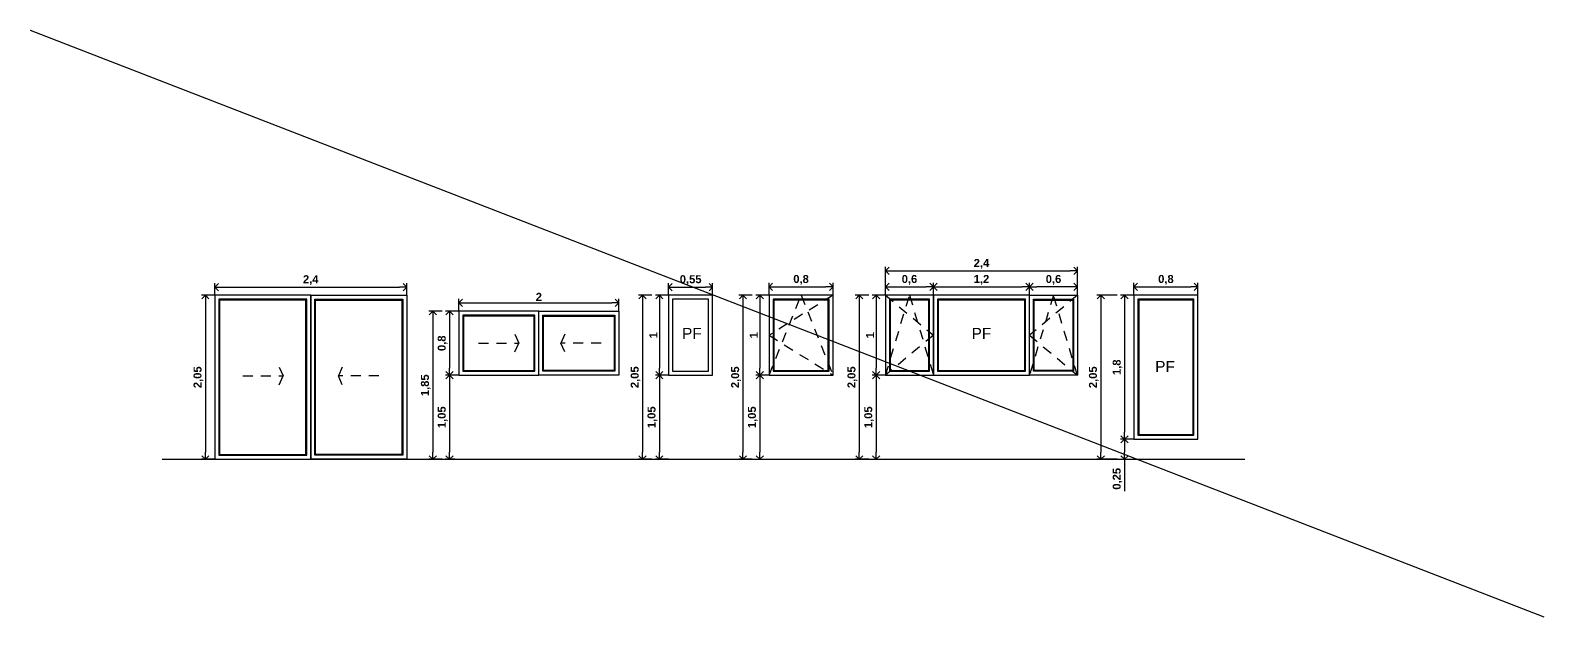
# Model space of a CAD drawing. Header units: millimetres. Extents: x 1416 to 3571, y 1446 to 1743.
# Drawn here: x 1522.26 to 1541.17, y 1464.09 to 1471.42 of the extents above; entities that cross this region are included whole.
import ezdxf
from ezdxf.enums import TextEntityAlignment as Align

# ---------------------------------------------------------------- set-up
doc = ezdxf.new("R2010")
doc.units = ezdxf.units.MM
doc.header["$PDMODE"] = 3
doc.linetypes.add('RAYITAS', pattern=[0.375, 0.25, -0.125])
doc.layers.add('01', color=50, linetype='Continuous', lineweight=30)
doc.layers.add('8.4-Cotas Techo', color=2, linetype='Continuous')
doc.styles.add('ARIAL', font='arial.ttf')
doc.styles.add('SANSSERIFBOLD', font='sasb____.pfb')
doc.dimstyles.new('cota de flecha 1en100', dxfattribs={"dimtxt": 0.18, "dimasz": 0.15, "dimexe": 0.15, "dimexo": 0, "dimgap": 0.025, "dimtad": 1, "dimtxsty": 'SANSSERIFBOLD', "dimblk": 'OPEN90', "dimcen": 0.3, "dimadec": 0, "dimazin": 0, "dimtfac": 1, "dimtmove": 0, "dimatfit": 3, "dimldrblk": 'OPEN90', "dimfxl": 1, "dimarcsym": 0})

# ---------------------------------------------------------------- blocks, each defined once
blk = doc.blocks.new('_Open90')
at = {"color": 0, "linetype": 'ByBlock', "lineweight": -2}
for p, q in [((0, 0), (-1, 0)), ((-0.5, 0.5), (0, 0)), ((0, 0), (-0.5, -0.5))]:
    blk.add_line(p, q, dxfattribs=at)
blk = doc.blocks.new('*D135')
at = {"layer": '8.4-Cotas Techo', "color": 0, "lineweight": -2}
for p, q in [((1531.49, 1468.112), (1531.49, 1468.267)), ((1531.58, 1468.217), (1532.2, 1468.217)), ((1532.29, 1468.112), (1532.29, 1468.267))]:
    blk.add_line(p, q, dxfattribs=at)
at = {"layer": 'Defpoints', "color": 0}
for p in [(1532.29, 1468.217), (1531.49, 1468.112), (1532.29, 1468.112)]:
    blk.add_point(p, dxfattribs=at)
at = {"layer": '8.4-Cotas Techo', "color": 0, "lineweight": -2, "xscale": 0.09, "yscale": 0.09, "zscale": 0.09, "rotation": 180}
blk.add_blockref('_Open90', (1531.49, 1468.217), dxfattribs=at)
at = {"layer": '8.4-Cotas Techo', "color": 0, "lineweight": -2, "xscale": 0.09, "yscale": 0.09, "zscale": 0.09}
blk.add_blockref('_Open90', (1532.29, 1468.217), dxfattribs=at)
at = {"layer": '8.4-Cotas Techo', "color": 0, "insert": (1531.89, 1468.304), "char_height": 0.1, "attachment_point": 5, "style": 'SANSSERIFBOLD'}
blk.add_mtext('0,8', dxfattribs=at)
blk = doc.blocks.new('*D136')
at = {"layer": '8.4-Cotas Techo', "color": 0, "lineweight": -2}
for p, q in [((1531.49, 1468.112), (1531.324, 1468.112)), ((1531.374, 1468.022), (1531.374, 1467.202)), ((1531.49, 1467.112), (1531.324, 1467.112))]:
    blk.add_line(p, q, dxfattribs=at)
at = {"layer": 'Defpoints', "color": 0}
for p in [(1531.49, 1468.112), (1531.374, 1467.112), (1531.49, 1467.112)]:
    blk.add_point(p, dxfattribs=at)
at = {"layer": '8.4-Cotas Techo', "color": 0, "lineweight": -2, "xscale": 0.09, "yscale": 0.09, "zscale": 0.09}
for p, rotation in [((1531.374, 1468.112), 90), ((1531.374, 1467.112), 270)]:
    blk.add_blockref('_Open90', p, dxfattribs=dict(at, rotation=rotation))
at = {"layer": '8.4-Cotas Techo', "color": 0, "insert": (1531.299, 1467.612), "char_height": 0.1, "attachment_point": 5, "rotation": 90, "style": 'SANSSERIFBOLD'}
blk.add_mtext('1', dxfattribs=at)
blk = doc.blocks.new('*D122')
at = {"layer": '8.4-Cotas Techo', "color": 0, "lineweight": -2}
for p, q in [((1531.49, 1467.112), (1531.324, 1467.112)), ((1531.374, 1467.022), (1531.374, 1466.152)), ((1531.24, 1466.062), (1531.424, 1466.062))]:
    blk.add_line(p, q, dxfattribs=at)
at = {"layer": 'Defpoints', "color": 0}
for p in [(1531.49, 1467.112), (1531.24, 1466.062), (1531.374, 1466.062)]:
    blk.add_point(p, dxfattribs=at)
at = {"layer": '8.4-Cotas Techo', "color": 0, "lineweight": -2, "xscale": 0.09, "yscale": 0.09, "zscale": 0.09}
for p, rotation in [((1531.374, 1467.112), 90), ((1531.374, 1466.062), 270)]:
    blk.add_blockref('_Open90', p, dxfattribs=dict(at, rotation=rotation))
at = {"layer": '8.4-Cotas Techo', "color": 0, "insert": (1531.287, 1466.587), "char_height": 0.1, "attachment_point": 5, "rotation": 90, "style": 'SANSSERIFBOLD'}
blk.add_mtext('1,05', dxfattribs=at)
blk = doc.blocks.new('*D137')
at = {"layer": '8.4-Cotas Techo', "color": 0, "lineweight": -2}
for p, q in [((1530.235, 1468.112), (1530.235, 1468.264)), ((1530.785, 1468.112), (1530.785, 1468.264)), ((1530.325, 1468.214), (1530.695, 1468.214))]:
    blk.add_line(p, q, dxfattribs=at)
at = {"layer": 'Defpoints', "color": 0}
for p in [(1530.235, 1468.112), (1530.785, 1468.214), (1530.785, 1468.112)]:
    blk.add_point(p, dxfattribs=at)
at = {"layer": '8.4-Cotas Techo', "color": 0, "lineweight": -2, "xscale": 0.09, "yscale": 0.09, "zscale": 0.09, "rotation": 180}
blk.add_blockref('_Open90', (1530.235, 1468.214), dxfattribs=at)
at = {"layer": '8.4-Cotas Techo', "color": 0, "lineweight": -2, "xscale": 0.09, "yscale": 0.09, "zscale": 0.09}
blk.add_blockref('_Open90', (1530.785, 1468.214), dxfattribs=at)
at = {"layer": '8.4-Cotas Techo', "color": 0, "insert": (1530.51, 1468.301), "char_height": 0.1, "attachment_point": 5, "style": 'SANSSERIFBOLD'}
blk.add_mtext('0,55', dxfattribs=at)
blk = doc.blocks.new('*D138')
at = {"layer": '8.4-Cotas Techo', "color": 0, "lineweight": -2}
for p, q in [((1530.235, 1468.112), (1530.069, 1468.112)), ((1530.119, 1468.022), (1530.119, 1467.202)), ((1530.235, 1467.112), (1530.069, 1467.112))]:
    blk.add_line(p, q, dxfattribs=at)
at = {"layer": 'Defpoints', "color": 0}
for p in [(1530.235, 1468.112), (1530.119, 1467.112), (1530.235, 1467.112)]:
    blk.add_point(p, dxfattribs=at)
at = {"layer": '8.4-Cotas Techo', "color": 0, "lineweight": -2, "xscale": 0.09, "yscale": 0.09, "zscale": 0.09}
for p, rotation in [((1530.119, 1468.112), 90), ((1530.119, 1467.112), 270)]:
    blk.add_blockref('_Open90', p, dxfattribs=dict(at, rotation=rotation))
at = {"layer": '8.4-Cotas Techo', "color": 0, "insert": (1530.044, 1467.612), "char_height": 0.1, "attachment_point": 5, "rotation": 90, "style": 'SANSSERIFBOLD'}
blk.add_mtext('1', dxfattribs=at)
blk = doc.blocks.new('*D123')
at = {"layer": '8.4-Cotas Techo', "color": 0, "lineweight": -2}
for p, q in [((1530.235, 1467.112), (1530.069, 1467.112)), ((1530.119, 1467.022), (1530.119, 1466.152)), ((1530.235, 1466.062), (1530.069, 1466.062))]:
    blk.add_line(p, q, dxfattribs=at)
at = {"layer": 'Defpoints', "color": 0}
for p in [(1530.235, 1467.112), (1530.119, 1466.062), (1530.235, 1466.062)]:
    blk.add_point(p, dxfattribs=at)
at = {"layer": '8.4-Cotas Techo', "color": 0, "lineweight": -2, "xscale": 0.09, "yscale": 0.09, "zscale": 0.09}
for p, rotation in [((1530.119, 1467.112), 90), ((1530.119, 1466.062), 270)]:
    blk.add_blockref('_Open90', p, dxfattribs=dict(at, rotation=rotation))
at = {"layer": '8.4-Cotas Techo', "color": 0, "insert": (1530.032, 1466.587), "char_height": 0.1, "attachment_point": 5, "rotation": 90, "style": 'SANSSERIFBOLD'}
blk.add_mtext('1,05', dxfattribs=at)
blk = doc.blocks.new('*D124')
at = {"layer": '8.4-Cotas Techo', "color": 0, "lineweight": -2}
for p, q in [((1524.562, 1468.112), (1524.562, 1468.264)), ((1526.962, 1468.112), (1526.962, 1468.264)), ((1524.652, 1468.214), (1526.872, 1468.214))]:
    blk.add_line(p, q, dxfattribs=at)
at = {"layer": 'Defpoints', "color": 0}
for p in [(1524.562, 1468.112), (1526.962, 1468.214), (1526.962, 1468.112)]:
    blk.add_point(p, dxfattribs=at)
at = {"layer": '8.4-Cotas Techo', "color": 0, "lineweight": -2, "xscale": 0.09, "yscale": 0.09, "zscale": 0.09, "rotation": 180}
blk.add_blockref('_Open90', (1524.562, 1468.214), dxfattribs=at)
at = {"layer": '8.4-Cotas Techo', "color": 0, "lineweight": -2, "xscale": 0.09, "yscale": 0.09, "zscale": 0.09}
blk.add_blockref('_Open90', (1526.962, 1468.214), dxfattribs=at)
at = {"layer": '8.4-Cotas Techo', "color": 0, "insert": (1525.762, 1468.301), "char_height": 0.1, "attachment_point": 5, "style": 'SANSSERIFBOLD'}
blk.add_mtext('2,4', dxfattribs=at)
blk = doc.blocks.new('*D139')
at = {"layer": '8.4-Cotas Techo', "color": 0, "lineweight": -2}
for p, q in [((1524.562, 1468.112), (1524.395, 1468.112)), ((1524.445, 1468.022), (1524.445, 1466.152)), ((1524.562, 1466.062), (1524.395, 1466.062))]:
    blk.add_line(p, q, dxfattribs=at)
at = {"layer": 'Defpoints', "color": 0}
for p in [(1524.562, 1468.112), (1524.445, 1466.062), (1524.562, 1466.062)]:
    blk.add_point(p, dxfattribs=at)
at = {"layer": '8.4-Cotas Techo', "color": 0, "lineweight": -2, "xscale": 0.09, "yscale": 0.09, "zscale": 0.09}
for p, rotation in [((1524.445, 1468.112), 90), ((1524.445, 1466.062), 270)]:
    blk.add_blockref('_Open90', p, dxfattribs=dict(at, rotation=rotation))
at = {"layer": '8.4-Cotas Techo', "color": 0, "insert": (1524.358, 1467.087), "char_height": 0.1, "attachment_point": 5, "rotation": 90, "style": 'SANSSERIFBOLD'}
blk.add_mtext('2,05', dxfattribs=at)
blk = doc.blocks.new('*D143')
at = {"layer": '8.4-Cotas Techo', "color": 0, "lineweight": -2}
for p, q in [((1527.613, 1467.912), (1527.613, 1468.067)), ((1529.613, 1467.912), (1529.613, 1468.067)), ((1527.703, 1468.017), (1529.523, 1468.017))]:
    blk.add_line(p, q, dxfattribs=at)
at = {"layer": 'Defpoints', "color": 0}
for p in [(1527.613, 1467.912), (1529.613, 1468.017), (1529.613, 1467.912)]:
    blk.add_point(p, dxfattribs=at)
at = {"layer": '8.4-Cotas Techo', "color": 0, "lineweight": -2, "xscale": 0.09, "yscale": 0.09, "zscale": 0.09, "rotation": 180}
blk.add_blockref('_Open90', (1527.613, 1468.017), dxfattribs=at)
at = {"layer": '8.4-Cotas Techo', "color": 0, "lineweight": -2, "xscale": 0.09, "yscale": 0.09, "zscale": 0.09}
blk.add_blockref('_Open90', (1529.613, 1468.017), dxfattribs=at)
at = {"layer": '8.4-Cotas Techo', "color": 0, "insert": (1528.613, 1468.092), "char_height": 0.1, "attachment_point": 5, "style": 'SANSSERIFBOLD'}
blk.add_mtext('2', dxfattribs=at)
blk = doc.blocks.new('*D144')
at = {"layer": '8.4-Cotas Techo', "color": 0, "lineweight": -2}
for p, q in [((1527.613, 1467.912), (1527.447, 1467.912)), ((1527.497, 1467.822), (1527.497, 1467.202)), ((1527.613, 1467.112), (1527.447, 1467.112))]:
    blk.add_line(p, q, dxfattribs=at)
at = {"layer": 'Defpoints', "color": 0}
for p in [(1527.613, 1467.912), (1527.497, 1467.112), (1527.613, 1467.112)]:
    blk.add_point(p, dxfattribs=at)
at = {"layer": '8.4-Cotas Techo', "color": 0, "lineweight": -2, "xscale": 0.09, "yscale": 0.09, "zscale": 0.09}
for p, rotation in [((1527.497, 1467.912), 90), ((1527.497, 1467.112), 270)]:
    blk.add_blockref('_Open90', p, dxfattribs=dict(at, rotation=rotation))
at = {"layer": '8.4-Cotas Techo', "color": 0, "insert": (1527.41, 1467.512), "char_height": 0.1, "attachment_point": 5, "rotation": 90, "style": 'SANSSERIFBOLD'}
blk.add_mtext('0,8', dxfattribs=at)
blk = doc.blocks.new('*D131')
at = {"layer": '8.4-Cotas Techo', "color": 0, "lineweight": -2}
for p, q in [((1527.613, 1467.112), (1527.447, 1467.112)), ((1527.497, 1467.022), (1527.497, 1466.152)), ((1527.563, 1466.062), (1527.447, 1466.062))]:
    blk.add_line(p, q, dxfattribs=at)
at = {"layer": 'Defpoints', "color": 0}
for p in [(1527.613, 1467.112), (1527.497, 1466.062), (1527.563, 1466.062)]:
    blk.add_point(p, dxfattribs=at)
at = {"layer": '8.4-Cotas Techo', "color": 0, "lineweight": -2, "xscale": 0.09, "yscale": 0.09, "zscale": 0.09}
for p, rotation in [((1527.497, 1467.112), 90), ((1527.497, 1466.062), 270)]:
    blk.add_blockref('_Open90', p, dxfattribs=dict(at, rotation=rotation))
at = {"layer": '8.4-Cotas Techo', "color": 0, "insert": (1527.41, 1466.587), "char_height": 0.1, "attachment_point": 5, "rotation": 90, "style": 'SANSSERIFBOLD'}
blk.add_mtext('1,05', dxfattribs=at)
blk = doc.blocks.new('*D129')
at = {"layer": '8.4-Cotas Techo', "color": 0, "lineweight": -2}
for p, q in [((1527.403, 1467.912), (1527.237, 1467.912)), ((1527.287, 1467.822), (1527.287, 1466.152)), ((1527.403, 1466.062), (1527.237, 1466.062))]:
    blk.add_line(p, q, dxfattribs=at)
at = {"layer": 'Defpoints', "color": 0}
for p in [(1527.403, 1467.912), (1527.287, 1466.062), (1527.403, 1466.062)]:
    blk.add_point(p, dxfattribs=at)
at = {"layer": '8.4-Cotas Techo', "color": 0, "lineweight": -2, "xscale": 0.09, "yscale": 0.09, "zscale": 0.09}
for p, rotation in [((1527.287, 1467.912), 90), ((1527.287, 1466.062), 270)]:
    blk.add_blockref('_Open90', p, dxfattribs=dict(at, rotation=rotation))
at = {"layer": '8.4-Cotas Techo', "color": 0, "insert": (1527.2, 1466.987), "char_height": 0.1, "attachment_point": 5, "rotation": 90, "style": 'SANSSERIFBOLD'}
blk.add_mtext('1,85', dxfattribs=at)
blk = doc.blocks.new('*D130')
at = {"layer": '8.4-Cotas Techo', "color": 0, "lineweight": -2}
for p, q in [((1530.025, 1468.112), (1529.859, 1468.112)), ((1529.909, 1468.022), (1529.909, 1466.152)), ((1530.025, 1466.062), (1529.859, 1466.062))]:
    blk.add_line(p, q, dxfattribs=at)
at = {"layer": 'Defpoints', "color": 0}
for p in [(1530.025, 1468.112), (1529.909, 1466.062), (1530.025, 1466.062)]:
    blk.add_point(p, dxfattribs=at)
at = {"layer": '8.4-Cotas Techo', "color": 0, "lineweight": -2, "xscale": 0.09, "yscale": 0.09, "zscale": 0.09}
for p, rotation in [((1529.909, 1468.112), 90), ((1529.909, 1466.062), 270)]:
    blk.add_blockref('_Open90', p, dxfattribs=dict(at, rotation=rotation))
at = {"layer": '8.4-Cotas Techo', "color": 0, "insert": (1529.822, 1467.087), "char_height": 0.1, "attachment_point": 5, "rotation": 90, "style": 'SANSSERIFBOLD'}
blk.add_mtext('2,05', dxfattribs=at)
blk = doc.blocks.new('*D126')
at = {"layer": '8.4-Cotas Techo', "color": 0, "lineweight": -2}
for p, q in [((1531.28, 1468.112), (1531.114, 1468.112)), ((1531.164, 1468.022), (1531.164, 1466.152)), ((1531.28, 1466.062), (1531.114, 1466.062))]:
    blk.add_line(p, q, dxfattribs=at)
at = {"layer": 'Defpoints', "color": 0}
for p in [(1531.28, 1468.112), (1531.164, 1466.062), (1531.28, 1466.062)]:
    blk.add_point(p, dxfattribs=at)
at = {"layer": '8.4-Cotas Techo', "color": 0, "lineweight": -2, "xscale": 0.09, "yscale": 0.09, "zscale": 0.09}
for p, rotation in [((1531.164, 1468.112), 90), ((1531.164, 1466.062), 270)]:
    blk.add_blockref('_Open90', p, dxfattribs=dict(at, rotation=rotation))
at = {"layer": '8.4-Cotas Techo', "color": 0, "insert": (1531.077, 1467.087), "char_height": 0.1, "attachment_point": 5, "rotation": 90, "style": 'SANSSERIFBOLD'}
blk.add_mtext('2,05', dxfattribs=at)
blk = doc.blocks.new('*D141')
at = {"layer": '8.4-Cotas Techo', "color": 0, "lineweight": -2}
for p, q in [((1532.945, 1468.112), (1532.945, 1468.267)), ((1533.035, 1468.217), (1533.455, 1468.217)), ((1533.545, 1468.112), (1533.545, 1468.267))]:
    blk.add_line(p, q, dxfattribs=at)
at = {"layer": 'Defpoints', "color": 0}
for p in [(1533.545, 1468.217), (1532.945, 1468.112), (1533.545, 1468.112)]:
    blk.add_point(p, dxfattribs=at)
at = {"layer": '8.4-Cotas Techo', "color": 0, "lineweight": -2, "xscale": 0.09, "yscale": 0.09, "zscale": 0.09, "rotation": 180}
blk.add_blockref('_Open90', (1532.945, 1468.217), dxfattribs=at)
at = {"layer": '8.4-Cotas Techo', "color": 0, "lineweight": -2, "xscale": 0.09, "yscale": 0.09, "zscale": 0.09}
blk.add_blockref('_Open90', (1533.545, 1468.217), dxfattribs=at)
at = {"layer": '8.4-Cotas Techo', "color": 0, "insert": (1533.245, 1468.304), "char_height": 0.1, "attachment_point": 5, "style": 'SANSSERIFBOLD'}
blk.add_mtext('0,6', dxfattribs=at)
blk = doc.blocks.new('*D142')
at = {"layer": '8.4-Cotas Techo', "color": 0, "lineweight": -2}
for p, q in [((1532.945, 1468.112), (1532.778, 1468.112)), ((1532.828, 1468.022), (1532.828, 1467.202)), ((1532.945, 1467.112), (1532.778, 1467.112))]:
    blk.add_line(p, q, dxfattribs=at)
at = {"layer": 'Defpoints', "color": 0}
for p in [(1532.945, 1468.112), (1532.828, 1467.112), (1532.945, 1467.112)]:
    blk.add_point(p, dxfattribs=at)
at = {"layer": '8.4-Cotas Techo', "color": 0, "lineweight": -2, "xscale": 0.09, "yscale": 0.09, "zscale": 0.09}
for p, rotation in [((1532.828, 1468.112), 90), ((1532.828, 1467.112), 270)]:
    blk.add_blockref('_Open90', p, dxfattribs=dict(at, rotation=rotation))
at = {"layer": '8.4-Cotas Techo', "color": 0, "insert": (1532.753, 1467.612), "char_height": 0.1, "attachment_point": 5, "rotation": 90, "style": 'SANSSERIFBOLD'}
blk.add_mtext('1', dxfattribs=at)
blk = doc.blocks.new('*D127')
at = {"layer": '8.4-Cotas Techo', "color": 0, "lineweight": -2}
for p, q in [((1532.945, 1467.112), (1532.778, 1467.112)), ((1532.828, 1467.022), (1532.828, 1466.152)), ((1532.695, 1466.062), (1532.878, 1466.062))]:
    blk.add_line(p, q, dxfattribs=at)
at = {"layer": 'Defpoints', "color": 0}
for p in [(1532.945, 1467.112), (1532.695, 1466.062), (1532.828, 1466.062)]:
    blk.add_point(p, dxfattribs=at)
at = {"layer": '8.4-Cotas Techo', "color": 0, "lineweight": -2, "xscale": 0.09, "yscale": 0.09, "zscale": 0.09}
for p, rotation in [((1532.828, 1467.112), 90), ((1532.828, 1466.062), 270)]:
    blk.add_blockref('_Open90', p, dxfattribs=dict(at, rotation=rotation))
at = {"layer": '8.4-Cotas Techo', "color": 0, "insert": (1532.741, 1466.587), "char_height": 0.1, "attachment_point": 5, "rotation": 90, "style": 'SANSSERIFBOLD'}
blk.add_mtext('1,05', dxfattribs=at)
blk = doc.blocks.new('*D128')
at = {"layer": '8.4-Cotas Techo', "color": 0, "lineweight": -2}
for p, q in [((1532.735, 1468.112), (1532.568, 1468.112)), ((1532.618, 1468.022), (1532.618, 1466.152)), ((1532.735, 1466.062), (1532.568, 1466.062))]:
    blk.add_line(p, q, dxfattribs=at)
at = {"layer": 'Defpoints', "color": 0}
for p in [(1532.735, 1468.112), (1532.618, 1466.062), (1532.735, 1466.062)]:
    blk.add_point(p, dxfattribs=at)
at = {"layer": '8.4-Cotas Techo', "color": 0, "lineweight": -2, "xscale": 0.09, "yscale": 0.09, "zscale": 0.09}
for p, rotation in [((1532.618, 1468.112), 90), ((1532.618, 1466.062), 270)]:
    blk.add_blockref('_Open90', p, dxfattribs=dict(at, rotation=rotation))
at = {"layer": '8.4-Cotas Techo', "color": 0, "insert": (1532.531, 1467.087), "char_height": 0.1, "attachment_point": 5, "rotation": 90, "style": 'SANSSERIFBOLD'}
blk.add_mtext('2,05', dxfattribs=at)
blk = doc.blocks.new('*D140')
at = {"layer": '8.4-Cotas Techo', "color": 0, "lineweight": -2}
for p, q in [((1534.745, 1468.112), (1534.745, 1468.267)), ((1535.255, 1468.217), (1534.835, 1468.217)), ((1535.345, 1468.112), (1535.345, 1468.267))]:
    blk.add_line(p, q, dxfattribs=at)
at = {"layer": 'Defpoints', "color": 0}
for p in [(1534.745, 1468.217), (1534.745, 1468.112), (1535.345, 1468.112)]:
    blk.add_point(p, dxfattribs=at)
at = {"layer": '8.4-Cotas Techo', "color": 0, "lineweight": -2, "xscale": 0.09, "yscale": 0.09, "zscale": 0.09, "rotation": 180}
blk.add_blockref('_Open90', (1534.745, 1468.217), dxfattribs=at)
at = {"layer": '8.4-Cotas Techo', "color": 0, "lineweight": -2, "xscale": 0.09, "yscale": 0.09, "zscale": 0.09}
blk.add_blockref('_Open90', (1535.345, 1468.217), dxfattribs=at)
at = {"layer": '8.4-Cotas Techo', "color": 0, "insert": (1535.045, 1468.304), "char_height": 0.1, "attachment_point": 5, "style": 'SANSSERIFBOLD'}
blk.add_mtext('0,6', dxfattribs=at)
blk = doc.blocks.new('*D125')
at = {"layer": '8.4-Cotas Techo', "color": 0, "lineweight": -2}
for p, q in [((1533.545, 1468.112), (1533.545, 1468.267)), ((1533.635, 1468.217), (1534.655, 1468.217)), ((1534.745, 1468.112), (1534.745, 1468.267))]:
    blk.add_line(p, q, dxfattribs=at)
at = {"layer": 'Defpoints', "color": 0}
for p in [(1534.745, 1468.217), (1533.545, 1468.112), (1534.745, 1468.112)]:
    blk.add_point(p, dxfattribs=at)
at = {"layer": '8.4-Cotas Techo', "color": 0, "lineweight": -2, "xscale": 0.09, "yscale": 0.09, "zscale": 0.09, "rotation": 180}
blk.add_blockref('_Open90', (1533.545, 1468.217), dxfattribs=at)
at = {"layer": '8.4-Cotas Techo', "color": 0, "lineweight": -2, "xscale": 0.09, "yscale": 0.09, "zscale": 0.09}
blk.add_blockref('_Open90', (1534.745, 1468.217), dxfattribs=at)
at = {"layer": '8.4-Cotas Techo', "color": 0, "insert": (1534.145, 1468.304), "char_height": 0.1, "attachment_point": 5, "style": 'SANSSERIFBOLD'}
blk.add_mtext('1,2', dxfattribs=at)
blk = doc.blocks.new('*D132')
at = {"layer": '8.4-Cotas Techo', "color": 0, "lineweight": -2}
for p, q in [((1532.945, 1468.112), (1532.945, 1468.467)), ((1533.035, 1468.417), (1535.255, 1468.417)), ((1535.345, 1468.112), (1535.345, 1468.467))]:
    blk.add_line(p, q, dxfattribs=at)
at = {"layer": 'Defpoints', "color": 0}
for p in [(1535.345, 1468.417), (1532.945, 1468.112), (1535.345, 1468.112)]:
    blk.add_point(p, dxfattribs=at)
at = {"layer": '8.4-Cotas Techo', "color": 0, "lineweight": -2, "xscale": 0.09, "yscale": 0.09, "zscale": 0.09, "rotation": 180}
blk.add_blockref('_Open90', (1532.945, 1468.417), dxfattribs=at)
at = {"layer": '8.4-Cotas Techo', "color": 0, "lineweight": -2, "xscale": 0.09, "yscale": 0.09, "zscale": 0.09}
blk.add_blockref('_Open90', (1535.345, 1468.417), dxfattribs=at)
at = {"layer": '8.4-Cotas Techo', "color": 0, "insert": (1534.145, 1468.504), "char_height": 0.1, "attachment_point": 5, "style": 'SANSSERIFBOLD'}
blk.add_mtext('2,4', dxfattribs=at)
blk = doc.blocks.new('*D145')
at = {"layer": '8.4-Cotas Techo', "color": 0, "lineweight": -2}
for p, q in [((1536.05, 1468.112), (1536.05, 1468.267)), ((1536.14, 1468.217), (1536.76, 1468.217)), ((1536.85, 1468.112), (1536.85, 1468.267))]:
    blk.add_line(p, q, dxfattribs=at)
at = {"layer": 'Defpoints', "color": 0}
for p in [(1536.85, 1468.217), (1536.05, 1468.112), (1536.85, 1468.112)]:
    blk.add_point(p, dxfattribs=at)
at = {"layer": '8.4-Cotas Techo', "color": 0, "lineweight": -2, "xscale": 0.09, "yscale": 0.09, "zscale": 0.09, "rotation": 180}
blk.add_blockref('_Open90', (1536.05, 1468.217), dxfattribs=at)
at = {"layer": '8.4-Cotas Techo', "color": 0, "lineweight": -2, "xscale": 0.09, "yscale": 0.09, "zscale": 0.09}
blk.add_blockref('_Open90', (1536.85, 1468.217), dxfattribs=at)
at = {"layer": '8.4-Cotas Techo', "color": 0, "insert": (1536.45, 1468.304), "char_height": 0.1, "attachment_point": 5, "style": 'SANSSERIFBOLD'}
blk.add_mtext('0,8', dxfattribs=at)
blk = doc.blocks.new('*D146')
at = {"layer": '8.4-Cotas Techo', "color": 0, "lineweight": -2}
for p, q in [((1536.05, 1468.112), (1535.883, 1468.112)), ((1535.933, 1468.022), (1535.933, 1466.402)), ((1536.05, 1466.312), (1535.883, 1466.312))]:
    blk.add_line(p, q, dxfattribs=at)
at = {"layer": 'Defpoints', "color": 0}
for p in [(1536.05, 1468.112), (1535.933, 1466.312), (1536.05, 1466.312)]:
    blk.add_point(p, dxfattribs=at)
at = {"layer": '8.4-Cotas Techo', "color": 0, "lineweight": -2, "xscale": 0.09, "yscale": 0.09, "zscale": 0.09}
for p, rotation in [((1535.933, 1468.112), 90), ((1535.933, 1466.312), 270)]:
    blk.add_blockref('_Open90', p, dxfattribs=dict(at, rotation=rotation))
at = {"layer": '8.4-Cotas Techo', "color": 0, "insert": (1535.846, 1467.212), "char_height": 0.1, "attachment_point": 5, "rotation": 90, "style": 'SANSSERIFBOLD'}
blk.add_mtext('1,8', dxfattribs=at)
blk = doc.blocks.new('*D133')
at = {"layer": '8.4-Cotas Techo', "color": 0, "lineweight": -2}
for p, q in [((1536.05, 1466.312), (1535.883, 1466.312)), ((1535.933, 1466.222), (1535.933, 1466.152)), ((1535.8, 1466.062), (1535.983, 1466.062)), ((1535.933, 1466.062), (1535.933, 1465.665))]:
    blk.add_line(p, q, dxfattribs=at)
at = {"layer": 'Defpoints', "color": 0}
for p in [(1536.05, 1466.312), (1535.8, 1466.062), (1535.933, 1466.062)]:
    blk.add_point(p, dxfattribs=at)
at = {"layer": '8.4-Cotas Techo', "color": 0, "lineweight": -2, "xscale": 0.09, "yscale": 0.09, "zscale": 0.09}
for p, rotation in [((1535.933, 1466.312), 90), ((1535.933, 1466.062), 270)]:
    blk.add_blockref('_Open90', p, dxfattribs=dict(at, rotation=rotation))
at = {"layer": '8.4-Cotas Techo', "color": 0, "insert": (1535.846, 1465.818), "char_height": 0.1, "attachment_point": 5, "rotation": 90, "style": 'SANSSERIFBOLD'}
blk.add_mtext('0,25', dxfattribs=at)
blk = doc.blocks.new('*D134')
at = {"layer": '8.4-Cotas Techo', "color": 0, "lineweight": -2}
for p, q in [((1535.84, 1468.112), (1535.586, 1468.112)), ((1535.636, 1468.022), (1535.636, 1466.152)), ((1535.84, 1466.062), (1535.586, 1466.062))]:
    blk.add_line(p, q, dxfattribs=at)
at = {"layer": 'Defpoints', "color": 0}
for p in [(1535.84, 1468.112), (1535.636, 1466.062), (1535.84, 1466.062)]:
    blk.add_point(p, dxfattribs=at)
at = {"layer": '8.4-Cotas Techo', "color": 0, "lineweight": -2, "xscale": 0.09, "yscale": 0.09, "zscale": 0.09}
for p, rotation in [((1535.636, 1468.112), 90), ((1535.636, 1466.062), 270)]:
    blk.add_blockref('_Open90', p, dxfattribs=dict(at, rotation=rotation))
at = {"layer": '8.4-Cotas Techo', "color": 0, "insert": (1535.549, 1467.087), "char_height": 0.1, "attachment_point": 5, "rotation": 90, "style": 'SANSSERIFBOLD'}
blk.add_mtext('2,05', dxfattribs=at)

msp = doc.modelspace()

# ---------------------------------------------------------------- linework, layer by layer
at = {"linetype": 'Continuous'}
msp.add_line((1525.762, 1468.112), (1525.762, 1466.062), dxfattribs=at)
at = {"linetype": 'RAYITAS', "ltscale": 0.5}
for p, q in [((1531.49, 1467.112), (1531.89, 1468.112)), ((1531.89, 1468.112), (1532.29, 1467.112)), ((1532.945, 1467.112), (1533.245, 1468.112)), ((1533.245, 1468.112), (1533.545, 1467.112)), ((1535.045, 1468.112), (1534.745, 1467.112)), ((1535.345, 1467.112), (1535.045, 1468.112))]:
    msp.add_line(p, q, dxfattribs=at)
for points in [[(1525.762, 1468.112), (1524.562, 1468.112), (1524.562, 1466.062), (1525.762, 1466.062)], [(1525.712, 1468.062), (1524.612, 1468.062), (1524.612, 1466.112), (1525.712, 1466.112)], [(1525.702, 1468.052), (1524.622, 1468.052), (1524.622, 1466.122), (1525.702, 1466.122)], [(1525.762, 1468.112), (1526.962, 1468.112), (1526.962, 1466.062), (1525.762, 1466.062)], [(1525.812, 1468.062), (1526.912, 1468.062), (1526.912, 1466.112), (1525.812, 1466.112)], [(1525.822, 1468.052), (1526.902, 1468.052), (1526.902, 1466.122), (1525.822, 1466.122)], [(1530.785, 1468.112), (1530.235, 1468.112), (1530.235, 1467.112), (1530.785, 1467.112)], [(1530.735, 1468.062), (1530.285, 1468.062), (1530.285, 1467.162), (1530.735, 1467.162)], [(1532.29, 1468.112), (1531.49, 1468.112), (1531.49, 1467.112), (1532.29, 1467.112)], [(1532.24, 1468.062), (1531.54, 1468.062), (1531.54, 1467.162), (1532.24, 1467.162)], [(1532.23, 1468.052), (1531.55, 1468.052), (1531.55, 1467.172), (1532.23, 1467.172)], [(1533.545, 1468.112), (1532.945, 1468.112), (1532.945, 1467.112), (1533.545, 1467.112)], [(1533.495, 1468.062), (1532.995, 1468.062), (1532.995, 1467.162), (1533.495, 1467.162)], [(1533.485, 1468.052), (1533.005, 1468.052), (1533.005, 1467.172), (1533.485, 1467.172)], [(1534.745, 1468.112), (1533.545, 1468.112), (1533.545, 1467.112), (1534.745, 1467.112)], [(1534.695, 1468.062), (1533.595, 1468.062), (1533.595, 1467.162), (1534.695, 1467.162)], [(1534.685, 1468.052), (1533.605, 1468.052), (1533.605, 1467.172), (1534.685, 1467.172)], [(1534.745, 1468.112), (1535.345, 1468.112), (1535.345, 1467.112), (1534.745, 1467.112)], [(1534.795, 1468.062), (1535.295, 1468.062), (1535.295, 1467.162), (1534.795, 1467.162)], [(1534.805, 1468.052), (1535.285, 1468.052), (1535.285, 1467.172), (1534.805, 1467.172)], [(1536.85, 1468.112), (1536.05, 1468.112), (1536.05, 1466.312), (1536.85, 1466.312)], [(1536.8, 1468.062), (1536.1, 1468.062), (1536.1, 1466.362), (1536.8, 1466.362)], [(1536.79, 1468.052), (1536.11, 1468.052), (1536.11, 1466.372), (1536.79, 1466.372)], [(1528.613, 1467.912), (1527.613, 1467.912), (1527.613, 1467.112), (1528.613, 1467.112)], [(1528.563, 1467.862), (1527.663, 1467.862), (1527.663, 1467.162), (1528.563, 1467.162)], [(1528.553, 1467.852), (1527.673, 1467.852), (1527.673, 1467.172), (1528.553, 1467.172)], [(1528.613, 1467.912), (1529.613, 1467.912), (1529.613, 1467.112), (1528.613, 1467.112)], [(1528.663, 1467.862), (1529.563, 1467.862), (1529.563, 1467.162), (1528.663, 1467.162)], [(1528.673, 1467.852), (1529.553, 1467.852), (1529.553, 1467.172), (1528.673, 1467.172)]]:
    msp.add_lwpolyline(points, close=True)
for points in [[(1532.29, 1468.112), (1531.49, 1467.612), (1532.29, 1467.112)], [(1532.945, 1468.112), (1533.545, 1467.612), (1532.945, 1467.112)], [(1535.345, 1468.112), (1534.745, 1467.612), (1535.345, 1467.112)], [(1527.859, 1467.515), (1528.362, 1467.515)], [(1528.314, 1467.625), (1528.362, 1467.515)], [(1528.314, 1467.405), (1528.362, 1467.515)], [(1528.937, 1467.625), (1528.888, 1467.515)], [(1529.392, 1467.515), (1528.888, 1467.515)], [(1528.937, 1467.405), (1528.888, 1467.515)], [(1524.912, 1467.104), (1525.416, 1467.104)], [(1525.367, 1467.215), (1525.416, 1467.104)], [(1525.367, 1466.994), (1525.416, 1467.104)], [(1526.156, 1467.215), (1526.107, 1467.104)], [(1526.611, 1467.104), (1526.107, 1467.104)], [(1526.156, 1466.994), (1526.107, 1467.104)]]:
    msp.add_lwpolyline(points, dxfattribs=at)
at = {"color": 4}
msp.add_lwpolyline([(1523.907, 1466.062), (1537.435, 1466.062)], dxfattribs=at)
at = {"layer": '01'}
msp.add_lwpolyline([(1522.257, 1471.423), (1541.172, 1464.094)], dxfattribs=at)

# ---------------------------------------------------------------- texts
at = {"style": 'ARIAL', "flags": 4}
for p in [(1530.526, 1467.635), (1534.144, 1467.635), (1536.439, 1467.222)]:
    msp.add_attdef('PF', text='P1', height=0.1378, dxfattribs=at).set_placement(p, align=Align.MIDDLE_CENTER)

# ---------------------------------------------------------------- dimensions: what is measured, and where the dimension line sits
at = {"layer": '8.4-Cotas Techo', "color": 1}
for base, p1, p2, picture, middle in [((1535.345, 1468.417), (1532.945, 1468.112), (1535.345, 1468.112), '*D132', (1534.145, 1468.417)), ((1534.745, 1468.217), (1533.545, 1468.112), (1534.745, 1468.112), '*D125', (1534.145, 1468.217))]:
    dim = msp.add_linear_dim(base=base, p1=p1, p2=p2, dimstyle='cota de flecha 1en100', override={"dimtxt": 0.1, "dimasz": 0.09, "dimexe": 0.05, "dimdec": 1}, dxfattribs=at)
    dim.commit()
    dim.dimension.update_dxf_attribs({"geometry": picture, "text_midpoint": middle, "dimtype": 160})
for base, p1, p2, override, picture, middle in [((1526.962, 1468.214), (1524.562, 1468.112), (1526.962, 1468.112), {"dimtxt": 0.1, "dimasz": 0.09, "dimexe": 0.05, "dimdec": 1}, '*D124', (1525.762, 1468.301)), ((1530.785, 1468.214), (1530.235, 1468.112), (1530.785, 1468.112), {"dimtxt": 0.1, "dimasz": 0.09, "dimexe": 0.05}, '*D137', (1530.51, 1468.301)), ((1532.29, 1468.217), (1531.49, 1468.112), (1532.29, 1468.112), {"dimtxt": 0.1, "dimasz": 0.09, "dimexe": 0.05, "dimdec": 1}, '*D135', (1531.89, 1468.304)), ((1533.545, 1468.217), (1532.945, 1468.112), (1533.545, 1468.112), {"dimtxt": 0.1, "dimasz": 0.09, "dimexe": 0.05, "dimdec": 1}, '*D141', (1533.245, 1468.304)), ((1536.85, 1468.217), (1536.05, 1468.112), (1536.85, 1468.112), {"dimtxt": 0.1, "dimasz": 0.09, "dimexe": 0.05, "dimdec": 1}, '*D145', (1536.45, 1468.304)), ((1529.613, 1468.017), (1527.613, 1467.912), (1529.613, 1467.912), {"dimtxt": 0.1, "dimasz": 0.09, "dimexe": 0.05, "dimdec": 1}, '*D143', (1528.613, 1468.092))]:
    dim = msp.add_linear_dim(base=base, p1=p1, p2=p2, dimstyle='cota de flecha 1en100', override=override, dxfattribs=at)
    dim.commit()
    dim.dimension.update_dxf_attribs({"geometry": picture, "text_midpoint": middle})
for base, p1, p2, angle, override, picture, middle in [((1534.745, 1468.217), (1535.345, 1468.112), (1534.745, 1468.112), 180, {"dimtxt": 0.1, "dimasz": 0.09, "dimexe": 0.05, "dimdec": 1}, '*D140', (1535.045, 1468.304)), ((1524.445, 1466.062), (1524.562, 1468.112), (1524.562, 1466.062), 90, {"dimtxt": 0.1, "dimasz": 0.09, "dimexe": 0.05, "dimdec": 2}, '*D139', (1524.358, 1467.087)), ((1529.909, 1466.062), (1530.025, 1468.112), (1530.025, 1466.062), 90, {"dimtxt": 0.1, "dimasz": 0.09, "dimexe": 0.05, "dimdec": 2}, '*D130', (1529.822, 1467.087)), ((1530.119, 1467.112), (1530.235, 1468.112), (1530.235, 1467.112), 90, {"dimtxt": 0.1, "dimasz": 0.09, "dimexe": 0.05}, '*D138', (1530.044, 1467.612)), ((1531.164, 1466.062), (1531.28, 1468.112), (1531.28, 1466.062), 90, {"dimtxt": 0.1, "dimasz": 0.09, "dimexe": 0.05, "dimdec": 2}, '*D126', (1531.077, 1467.087)), ((1531.374, 1467.112), (1531.49, 1468.112), (1531.49, 1467.112), 90, {"dimtxt": 0.1, "dimasz": 0.09, "dimexe": 0.05}, '*D136', (1531.299, 1467.612)), ((1532.618, 1466.062), (1532.735, 1468.112), (1532.735, 1466.062), 90, {"dimtxt": 0.1, "dimasz": 0.09, "dimexe": 0.05, "dimdec": 2}, '*D128', (1532.531, 1467.087)), ((1532.828, 1467.112), (1532.945, 1468.112), (1532.945, 1467.112), 90, {"dimtxt": 0.1, "dimasz": 0.09, "dimexe": 0.05}, '*D142', (1532.753, 1467.612)), ((1535.933, 1466.312), (1536.05, 1468.112), (1536.05, 1466.312), 90, {"dimtxt": 0.1, "dimasz": 0.09, "dimexe": 0.05}, '*D146', (1535.846, 1467.212)), ((1527.287, 1466.062), (1527.403, 1467.912), (1527.403, 1466.062), 90, {"dimtxt": 0.1, "dimasz": 0.09, "dimexe": 0.05, "dimdec": 2}, '*D129', (1527.2, 1466.987)), ((1527.497, 1467.112), (1527.613, 1467.912), (1527.613, 1467.112), 90, {"dimtxt": 0.1, "dimasz": 0.09, "dimexe": 0.05}, '*D144', (1527.41, 1467.512)), ((1527.497, 1466.062), (1527.613, 1467.112), (1527.563, 1466.062), 90, {"dimtxt": 0.1, "dimasz": 0.09, "dimexe": 0.05}, '*D131', (1527.41, 1466.587)), ((1530.119, 1466.062), (1530.235, 1467.112), (1530.235, 1466.062), 90, {"dimtxt": 0.1, "dimasz": 0.09, "dimexe": 0.05}, '*D123', (1530.032, 1466.587)), ((1531.374, 1466.062), (1531.49, 1467.112), (1531.24, 1466.062), 90, {"dimtxt": 0.1, "dimasz": 0.09, "dimexe": 0.05}, '*D122', (1531.287, 1466.587)), ((1532.828, 1466.062), (1532.945, 1467.112), (1532.695, 1466.062), 90, {"dimtxt": 0.1, "dimasz": 0.09, "dimexe": 0.05}, '*D127', (1532.741, 1466.587)), ((1535.933, 1466.062), (1536.05, 1466.312), (1535.8, 1466.062), 90, {"dimtxt": 0.1, "dimasz": 0.09, "dimexe": 0.05}, '*D133', (1535.846, 1465.818))]:
    dim = msp.add_linear_dim(base=base, p1=p1, p2=p2, angle=angle, dimstyle='cota de flecha 1en100', override=override, dxfattribs=at)
    dim.commit()
    dim.dimension.update_dxf_attribs({"geometry": picture, "text_midpoint": middle})
dim = msp.add_linear_dim(base=(1535.636, 1466.062), p1=(1535.84, 1468.112), p2=(1535.84, 1466.062), angle=90, dimstyle='cota de flecha 1en100', override={"dimtxt": 0.1, "dimasz": 0.09, "dimexe": 0.05, "dimdec": 2}, dxfattribs=at)
dim.commit()
dim.dimension.update_dxf_attribs({"geometry": '*D134', "text_midpoint": (1535.636, 1467.087), "dimtype": 160})

doc.saveas('drawing.dxf')
